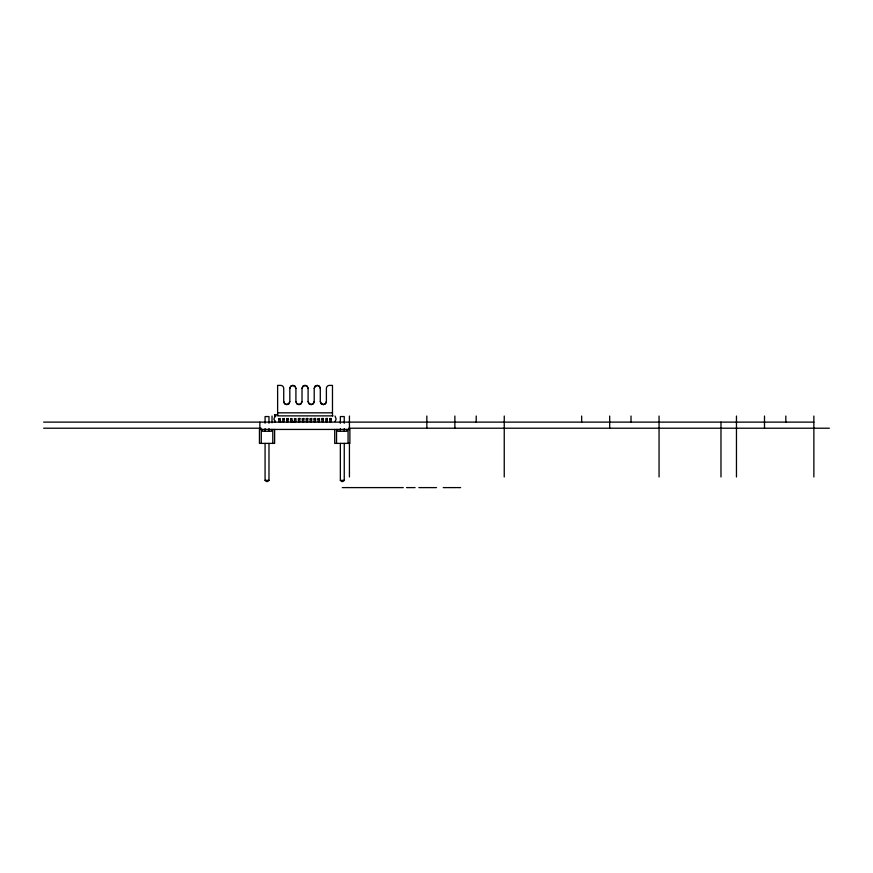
<?xml version="1.0" encoding="UTF-8"?>
<svg xmlns="http://www.w3.org/2000/svg" width="873" height="873" viewBox="0 0 873 873"><rect width="100%" height="100%" fill="white"/><g stroke="black" fill="none" stroke-linecap="round" stroke-linejoin="round"><path stroke-width="1.31" d="M278.836 419.095L280.288 418.505L280.288 421.583L278.836 421.583L278.836 418.516M284.205 419.095L282.754 418.505L282.754 421.583L284.205 421.583L284.205 418.516M286.671 419.095L288.123 418.505L288.123 421.583L286.671 421.583M288.123 419.095L288.123 418.505M290.589 419.095L292.04 418.505L292.04 421.583L290.589 421.583L290.589 418.516M294.507 419.095L295.958 418.505L295.958 421.583L294.507 421.583L294.507 418.516M299.876 418.516L299.876 421.583L298.424 421.583L298.424 418.505L299.876 418.505L298.424 419.095M302.342 419.095L303.793 418.505L303.793 421.583L302.342 421.583L302.342 418.516M303.793 419.095L303.793 418.505M310.177 419.095L311.628 418.505L311.628 421.583L310.177 421.583L310.177 418.516M311.628 419.095L311.628 418.505M318.012 419.095L319.463 418.505L319.463 421.583L318.012 421.583L318.012 418.516M332.995 415.875L277.625 415.875L277.625 385.397L280.68 385.397A3.045 3.045 0 0 1 283.725 388.441L283.725 401.547L284.62 403.708L286.791 404.592L288.93 403.697L289.814 401.547L289.814 388.441L290.709 386.303L292.848 385.397L295.009 386.281L295.914 388.441L295.914 401.547L296.798 403.697L298.948 404.592L301.109 403.708L302.014 401.547L302.014 388.441L302.898 386.303L305.037 385.397L307.209 386.281L308.104 388.441L308.104 401.547L308.987 403.697L311.137 404.592L313.298 403.708L314.204 401.547L314.204 388.441L315.088 386.303L317.226 385.397L319.398 386.281L320.293 388.441L320.293 401.547L321.177 403.697L323.326 404.592L325.487 403.708L326.393 401.547L326.393 388.441A3.045 3.045 0 0 1 329.437 385.397L332.482 385.397L332.482 415.875M302.014 401.547L301.12 403.697L298.981 404.592L296.82 403.708L295.914 401.547M314.204 401.547L313.309 403.697L311.17 404.592L309.009 403.708L308.104 401.547M326.393 401.547L325.509 403.697L323.359 404.592L321.199 403.708L320.293 401.547M289.814 388.441L290.72 386.281L292.881 385.397L295.03 386.303L295.914 388.441M289.814 401.547L288.919 403.708L286.759 404.592L284.609 403.697L283.725 401.547M302.014 388.441L302.909 386.281L305.07 385.397L307.22 386.303L308.104 388.441M314.204 388.441L315.098 386.281L317.259 385.397L319.409 386.303L320.293 388.441M335.046 421.561L336.149 419.095L335.046 416.039M274.668 414.937L277.778 414.937M268.982 443.386L268.982 480.357L267.76 481.503L266.298 481.503L265.076 480.357L265.076 443.386M344.257 443.386L344.257 480.357L343.034 481.503L341.572 481.503L340.35 480.357L340.35 443.386M275.191 415.93L273.893 419.095L275.191 421.67M277.625 412.831L332.482 412.831M274.504 416.421L275.737 416.421M306.259 419.095L307.711 419.095M314.094 419.095L315.546 419.095M321.93 419.095L323.381 419.095M329.765 419.095L331.205 419.095M275.115 421.124L274.504 422.117M43.65 422.117L813.865 422.117M43.65 428.217L261.158 428.217M348.764 428.217L829.35 428.217M265.076 480.357L268.982 480.357M340.35 480.357L344.257 480.357M342.303 487.603L403.25 487.603M406.502 487.603L410.976 487.603M411.456 487.603L415.09 487.603M418.865 487.603L422.99 487.603M423.329 487.603L427.726 487.603M428.043 487.603L432.07 487.603M432.419 487.603L436.511 487.603M443.244 487.603L447.369 487.603M447.936 487.603L451.876 487.603M452.421 487.603L456.448 487.603M457.212 487.603L460.617 487.603M275.737 414.937L274.526 414.817M813.865 416.028L813.865 476.974M785.831 416.028L785.831 422.117M764.497 416.028L764.497 428.217M736.463 416.028L736.463 476.974M720.978 422.117L720.978 476.974M659.06 416.028L659.06 476.974M631.015 416.028L631.015 422.117M609.692 416.028L609.692 428.217M581.647 416.028L581.647 422.117M504.245 416.028L504.245 476.974M476.211 416.028L476.211 422.117M454.877 416.028L454.877 428.217M426.842 416.028L426.842 428.217M349.429 416.028L349.429 429.571M349.429 443.113L349.429 476.974M348.065 429.429L348.065 443.386M346.843 429.429L346.843 431.262L337.764 431.262L337.764 429.429M344.257 423.241L344.257 416.563L340.35 416.563L340.35 423.241M344.257 428.588L344.257 431.262M340.35 428.588L340.35 431.262M336.541 429.429L336.541 443.386M334.719 429.429L334.719 443.386L349.887 443.386L349.887 429.429L259.445 429.429L259.445 443.386L274.613 443.386L274.613 429.429M292.793 421.124L292.793 422.117M287.282 421.124L287.282 422.117M286.671 418.516L286.671 422.117M280.637 421.124L280.637 422.117M272.791 429.429L272.791 443.386M272.027 416.028L272.027 422.794M271.568 429.429L271.568 431.262L262.489 431.262L262.489 429.429M268.982 423.241L268.982 416.563L265.076 416.563L265.076 423.241M268.982 428.588L268.982 431.262M265.076 428.588L265.076 431.262M261.267 429.429L261.267 443.386M259.838 422.117L259.838 429.429M307.711 418.505L306.259 418.505L306.259 421.583L307.711 421.583L307.711 418.505M315.546 418.505L314.094 418.505L314.094 421.583L315.546 421.583L315.546 418.505M323.381 418.505L321.93 418.505L321.93 421.583L323.381 421.583L323.381 418.505M327.288 418.505L325.847 418.505L325.847 421.583L327.288 421.583L327.288 418.505M331.205 418.505L329.765 418.505L329.765 421.583L331.205 421.583L331.205 418.505"/></g></svg>
